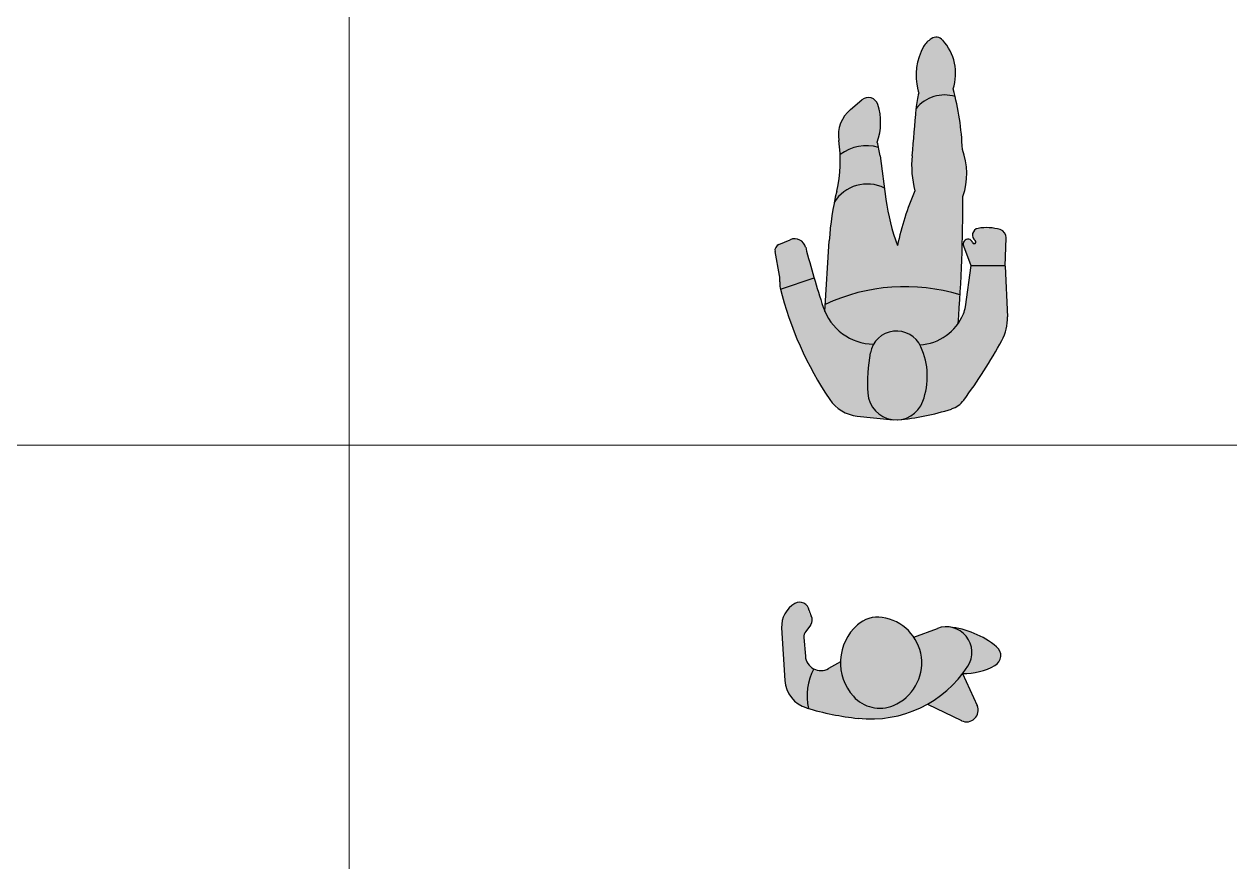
# Model space of a CAD drawing. Header units: millimetres. Extents: x 21129 to 2803301, y -510327 to 166837.
# Drawn here: x 242898 to 247348, y -183529 to -180436 of the extents above; entities that cross this region are included whole.
import ezdxf

# ---------------------------------------------------------------- set-up
doc = ezdxf.new("R2010")
doc.units = ezdxf.units.MM
doc.layers.add('....03_TNT_A_THIN', color=251, linetype='Continuous', lineweight=13, transparency=0.5)
doc.layers.add('...10_TNT_LINE_HATCH', color=250, linetype='Continuous', lineweight=0, transparency=0.5)
doc.layers.add('....12_TNT_F_FURNITURE', color=27, linetype='Continuous', transparency=0.5)

# ---------------------------------------------------------------- blocks, each defined once
blk = doc.blocks.new('*U341')
at = {"layer": '...10_TNT_LINE_HATCH'}
h = blk.add_hatch(color=253, dxfattribs=at)
h.dxf.hatch_style = 1
h.paths.add_polyline_path([(171.3, 1402.2, 0.365279), (129.7, 1407.5, 0.108181), (100.8, 1378.2, 0.190828), (79.9, 1218.2, 0.012608), (81.3, 1213.3), (210.3, 1222, 0.268388)])
h = blk.add_hatch(color=253, dxfattribs=at)
h.dxf.hatch_style = 1
h.paths.add_polyline_path([(210.3, 1222), (81.3, 1213.3, 0.014372), (83.2, 1207.7, 0.046807), (73.5, 1149.2, -0.309829), (217.6, 1193.6, 0.007322)])
h = blk.add_hatch(color=253, dxfattribs=at)
h.dxf.hatch_style = 1
h.paths.add_polyline_path([(246.1, 825, 0.177095), (244.2, 998.8, 0.049332), (217.6, 1193.6, 0.309829), (73.5, 1149.2, -0.00595), (58.5, 974.3, 0.08767), (68.8, 846, 0.048185), (4.3, 644.2, -0.055493), (-37.9, 814.4), (-37.9, 814.4), (-43.4, 855.7, 0.389952), (-229, 802.5, 0.033465), (-247.2, 660.9), (-261.8, 426.5, -0.186178), (235.6, 461.2, 0.014433)])
h = blk.add_hatch(color=253, dxfattribs=at)
h.dxf.hatch_style = 1
h.paths.add_polyline_path([(-67.8, 1165, 0.528402), (-126.5, 1181.7), (-168.7, 1146.6, 0.263309), (-212, 1032, -0.027137), (-206.8, 979.7, -0.233847), (-65.1, 1006.1, 0.015286), (-70.1, 1024.9, 0.165182)])
h = blk.add_hatch(color=253, dxfattribs=at)
h.dxf.hatch_style = 1
h.paths.add_polyline_path([(-206.8, 979.7, -0.070278), (-219.7, 844.9, 0.010151), (-229, 802.5, -0.389952), (-43.4, 855.7), (-59.4, 975.4, 0.024479), (-65.1, 1006.1, 0.233847)])
h = blk.add_hatch(color=253, dxfattribs=at)
h.dxf.hatch_style = 1
h.paths.add_polyline_path([(-334.2, 637.2, 0.45645), (-390.9, 665.4), (-433, 647.9, 0.358293), (-447.3, 620.9), (-430.6, 533.2, -0.074144), (-429.6, 509.5, 0.085484), (-428.2, 487.6, 0.000977), (-427, 482.7), (-303.2, 525, -0.00811)])
h = blk.add_hatch(color=253, dxfattribs=at)
h.dxf.hatch_style = 1
h.paths.add_polyline_path([(282, 654.9, 1.053271), (248.8, 642.1), (275.8, 569.7), (402.5, 569.7), (405.8, 672.5, 0.341101), (384.1, 702.6, 0.116428), (302.4, 707.2, 0.655379), (291.5, 661.9, -1.376211)])
h = blk.add_hatch(color=253, dxfattribs=at)
h.dxf.hatch_style = 1
h.paths.add_polyline_path([(390.5, 294.3, 0.136611), (410.4, 381), (402.3, 569.7), (275.8, 569.7, -0.042096), (275.2, 558.6), (255, 417.7, -0.060595), (248, 391.5, -0.293389), (87.3, 277.8, -0.02729), (92.1, 268.1, -0.193627), (98.4, 68.7, -0.278983), (13.7, 0.9, 0.053488), (204.2, 40.5, 0.154261), (248.8, 72.4, 0.032715)])
h = blk.add_hatch(color=253, dxfattribs=at)
h.dxf.hatch_style = 1
h.paths.add_polyline_path([(-95.5, 247.6, -0.086813), (-83.7, 279.4, -0.319829), (-269.8, 417.2, -0.007856), (-303.2, 525), (-427, 482.7, 0.08802), (-245.1, 74.6, 0.2211), (-143.8, 14.2), (-10.1, 0.5, -0.36848), (-104.5, 98.3, -0.061122)])
h = blk.add_hatch(color=253, dxfattribs=at)
h.dxf.hatch_style = 1
h.paths.add_polyline_path([(-83.7, 279.4, -0.580147), (87.3, 277.8, 0.233771), (228.7, 355.8, 0.004187), (235.6, 461.2, 0.186178), (-261.8, 426.5), (-263.4, 400.2, 0.294896)])
h = blk.add_hatch(color=253, dxfattribs=at)
h.dxf.hatch_style = 1
h.paths.add_polyline_path([(-95.5, 247.6, 0.061121), (-104.5, 98.3, 0.412348), (5.8, 0.2, 0.002186), (13.7, 0.9, 0.278995), (98.4, 68.7, 0.19763), (90.4, 271.9, 0.727778)])
at = {"color": 27}
for p, q in [((-168.7, 1146.6), (-126.5, 1181.7)), ((-59.3, 974.9), (-37.9, 814.4)), ((402.4, 568), (405.8, 672.5)), ((-432.9, 648), (-390.9, 665.4)), ((-263.4, 400.2), (-247.2, 661.5)), ((248.8, 642.1), (275.8, 569.7)), ((-430.6, 532.9), (-447.3, 621.3)), ((255.6, 417.7), (276.3, 569.7)), ((275.8, 569.7), (402.5, 569.7)), ((402.4, 568), (410.4, 380.6)), ((-427, 482.7), (-303.2, 525)), ((-143.8, 14.2), (-10.7, 0.6))]:
    blk.add_line(p, q, dxfattribs=at)
for centre, radius, start, end in [((182.2, 1326.7), 96.4, 123.1157, 147.7222), ((147.3, 1380.2), 32.5, 42.213, 123.1157), ((35, 1278.3), 184.2, 342.1839, 42.213), ((292.3, 1271.9), 219.1, 150.9786, 194.006), ((390.4, 1126.5), 317.7, 165.1842, 175.9038), ((178.3, 1243.5), 101.6, 194.006, 200.5932), ((-754, 961.4), 998.9, 2.1477, 15.1226), ((-102.9, 1153.3), 36.9, 17.703, 129.7863), ((-275.2, 1098.3), 217.8, 340.2987, 17.703), ((177.9, 1066.3), 133.3, 72.7103, 141.5675), ((-89, 1051), 124.4, 129.7863, 188.7922), ((-7282.8, 1690.8), 7376.2, 354.43258, 355.78899), ((-690.5, 957.9), 484.2, 346.4942, 8.7922), ((-375.4, 932.8), 318.9, 7.5928, 16.7902), ((-109.3, 849.7), 162.6, 74.2197, 126.8672), ((7.5, 909.4), 253.1, 340.5202, 20.6893), ((426.7, 939.3), 369.9, 174.4325, 194.6136), ((-107.3, 728.2), 142.6, 63.3707, 148.5667), ((1081.1, 411.2), 1101.7, 156.7547, 167.7894), ((818.6, 595.5), 1067.9, 166.4942, 176.4529), ((747.3, 919), 792.2, 187.5928, 200.2978), ((-6059.4, 823.6), 6305.5, 355.74595, 0.01303), ((-374.8, 626.7), 41.9, 14.4905, 112.5678), ((306.8, 682.2), 25.4, 100.0284, 233.172), ((333.4, 531.8), 178.1, 73.4647, 100.0284), ((375.5, 673.5), 30.4, 358.1272, 73.4626), ((-423.7, 625.7), 24.1, 112.5678, 190.745), ((3141.6, 1535.5), 3590, 194.4905, 198.1579), ((265.1, 649.4), 17.8, 18.1438, 204.1692), ((287.9, 656.9), 6.2, 198.1438, 53.172), ((-509.7, 517.9), 80.5, 354.0008, 10.745), ((-365.2, 502.7), 64.8, 174.0008, 193.7512), ((32, -200.9), 692.8, 72.9037, 115.0897), ((814.1, 791.4), 1278.9, 193.7512, 214.0645), ((-80, 478.9), 199.5, 198.1579, 268.9498), ((143.8, 433.6), 112.4, 337.996, 351.8673), ((79.1, 459.7), 182.1, 272.5919, 337.996), ((244.8, 373.5), 165.8, 331.1608, 2.4533), ((1.4, 229.7), 98.5, 24.1553, 169.5461), ((-152.6, 160.6), 267.3, 339.8792, 24.1553), ((-1374.5, 1265.1), 2014.3, 323.7146, 331.1608), ((508.3, 136.2), 614.1, 169.5461, 183.5364), ((0, 104.7), 104.7, 183.5364, 339.8792), ((-129.5, 153.3), 139.8, 214.0645, 264.1249), ((175.9, 126.9), 90.9, 287.8189, 323.7146), ((-75.3, 908.5), 912, 275.1051, 287.8189)]:
    blk.add_arc(centre, radius, start, end, dxfattribs=at)
blk = doc.blocks.new('*U344')
at = {"layer": '...10_TNT_LINE_HATCH'}
h = blk.add_hatch(color=253, dxfattribs=at)
h.dxf.hatch_style = 1
h.paths.add_polyline_path([(-209.7, 185, -0.262223), (-241.1, 231.7), (-241.1, 231.7), (-246.6, 300.6, -0.181231), (-240.1, 323.1), (-221.9, 347, 0.289195), (-219.4, 380.4, -0.083701), (-226.4, 401.3, 0.520754), (-279.7, 426.7, 0.286352), (-328.6, 336.5), (-316.7, 142.4, 0.315329), (-236.1, 40.5, 0.001493), (-229.9, 38.7, -0.176991)])
h = blk.add_hatch(color=253, dxfattribs=at)
h.dxf.hatch_style = 1
h.paths.add_polyline_path([(41.1, 375.1, 0.215235), (-48.1, 348.1, 0.416296), (-63.8, 83.8, 0.319882), (84.2, 50.3, 0.764656)])
h = blk.add_hatch(color=253, dxfattribs=at)
h.dxf.hatch_style = 1
h.paths.add_polyline_path([(246.3, 334.5), (159.2, 301.9), (358.5, 195, 0.72291)])
h = blk.add_hatch(color=253, dxfattribs=at)
h.dxf.hatch_style = 1
h.paths.add_polyline_path([(458.7, 197.8, 0.528214), (465, 266.7, 0.142293), (290.8, 339.8, -0.554096), (358.5, 195, -0.019461), (339.4, 167.9, 0.131575)])
h = blk.add_hatch(color=253, dxfattribs=at)
h.dxf.hatch_style = 1
h.paths.add_polyline_path([(339.4, 167.9), (159.2, 301.9, -0.473099), (84.2, 50.3, -0.319883), (-63.8, 83.8, -0.189291), (-111.3, 211.6), (-155.3, 186.5, -0.252064), (-209.7, 185, 0.176991), (-229.9, 38.7, 0.04393), (-46.1, 2.5, 0.262483)])
h.paths.add_polyline_path([(159.2, 301.9), (339.4, 167.9, 0.019461), (358.5, 195)])
h = blk.add_hatch(color=253, dxfattribs=at)
h.dxf.hatch_style = 1
h.paths.add_polyline_path([(339.4, 167.9, -0.101464), (210, 55.2), (335.2, -6.1, 0.705338), (392.9, 50.1)])
at = {"color": 27}
for p, q in [((-328.6, 336.5), (-316.7, 142.4)), ((-222.1, 346.8), (-239.9, 323.4)), ((159.2, 301.9), (246.3, 334.5)), ((-246.6, 300.6), (-241.1, 231.7)), ((-111.3, 211.6), (-155.4, 186.4)), ((339.4, 167.9), (392.9, 49.9)), ((210, 55.2), (335.2, -6.1))]:
    blk.add_line(p, q, dxfattribs=at)
for centre, radius, start, end in [((-231.9, 342.4), 96.9, 119.5813, 183.5076), ((-262, 395.3), 36, 9.2551, 119.5813), ((-161, 411.8), 66.3, 189.2551, 208.134), ((-247.1, 365.7), 31.4, 322.7892, 28.134), ((26.5, 262.8), 113.3, 81.956, 131.7514), ((18.6, 206.9), 169.8, 292.746, 81.956), ((-213.3, 303.2), 33.4, 142.7892, 184.5143), ((75.2, 208.1), 186.6, 131.7514, 221.7971), ((279.4, 246.2), 94.3, 327.0958, 110.5492), ((252, 3.2), 338.8, 51.1184, 83.572), ((-183.9, 236.2), 57.4, 184.5143, 299.7562), ((438.4, 234.4), 41.9, 299.0732, 51.1184), ((-19.7, 84.1), 215.1, 152.0521, 192.112), ((0, 427), 427, 263.8068, 327.0972), ((343.2, 405.7), 237.8, 269.0903, 299.0732), ((-203.6, 149.3), 113.3, 183.5076, 253.4031), ((33.6, 170.9), 130.8, 221.7971, 292.746), ((354, 32.2), 42.7, 243.8988, 24.4247), ((69.2, 1064.6), 1068.6, 253.4031, 263.8075)]:
    blk.add_arc(centre, radius, start, end, dxfattribs=at)

msp = doc.modelspace()

# ---------------------------------------------------------------- linework, layer by layer
at = {"layer": '....03_TNT_A_THIN'}
for p, q in [((244097.6, -177191.4), (244097.6, -210791.4)), ((238597.6, -181991.4), (256097.6, -181991.4))]:
    msp.add_line(p, q, dxfattribs=at)

# ---------------------------------------------------------------- block references
at = {"layer": '....12_TNT_F_FURNITURE'}
for name, p in [('*U341', (246116.2, -181897.7)), ('*U344', (246021.9, -183001.8))]:
    msp.add_blockref(name, p, dxfattribs=at)

doc.saveas('drawing.dxf')
